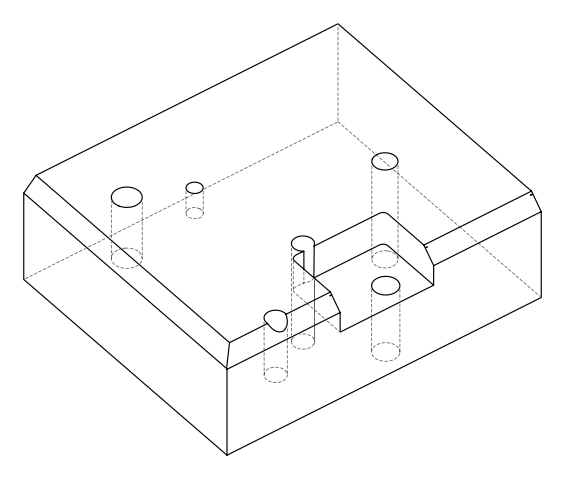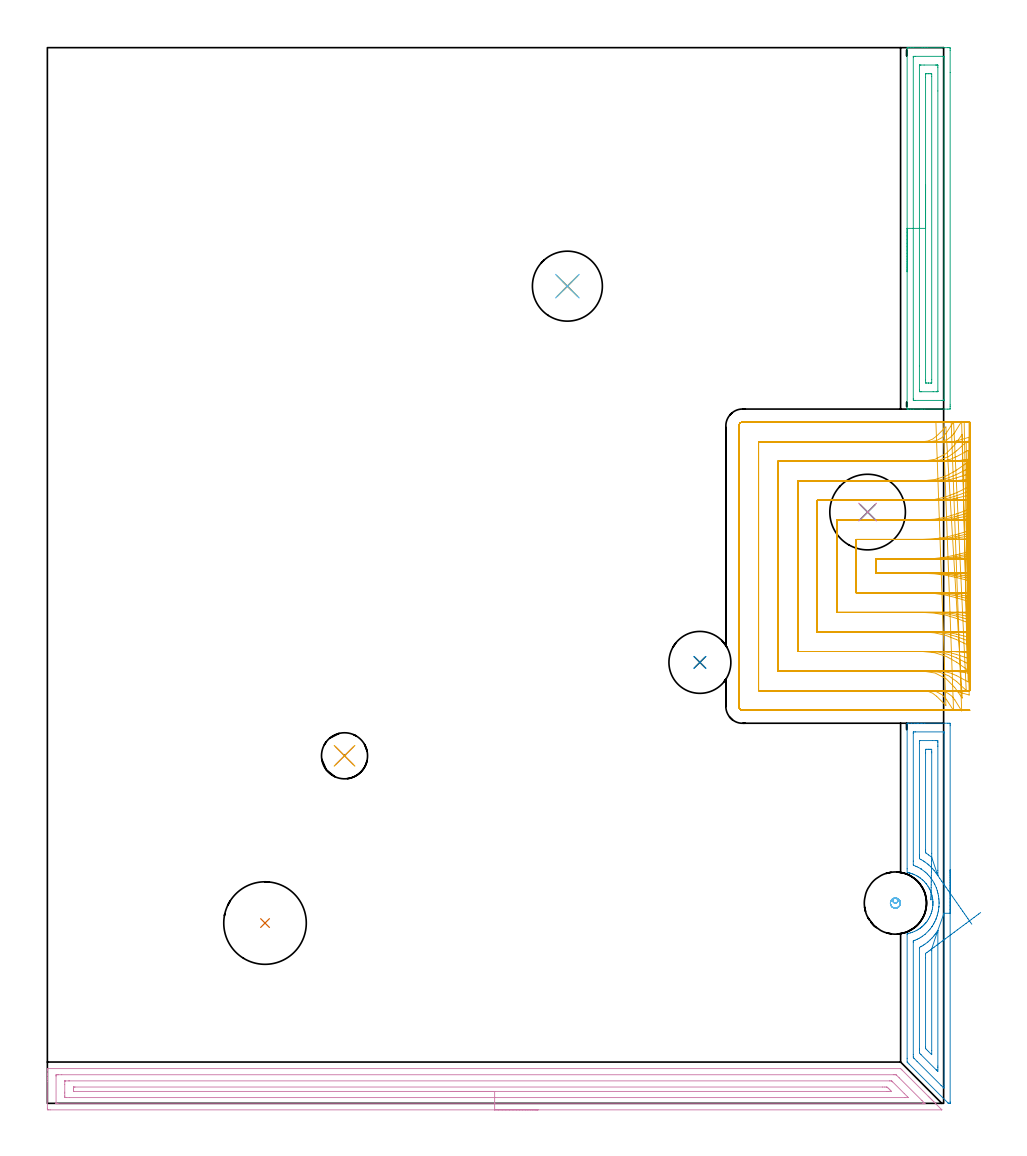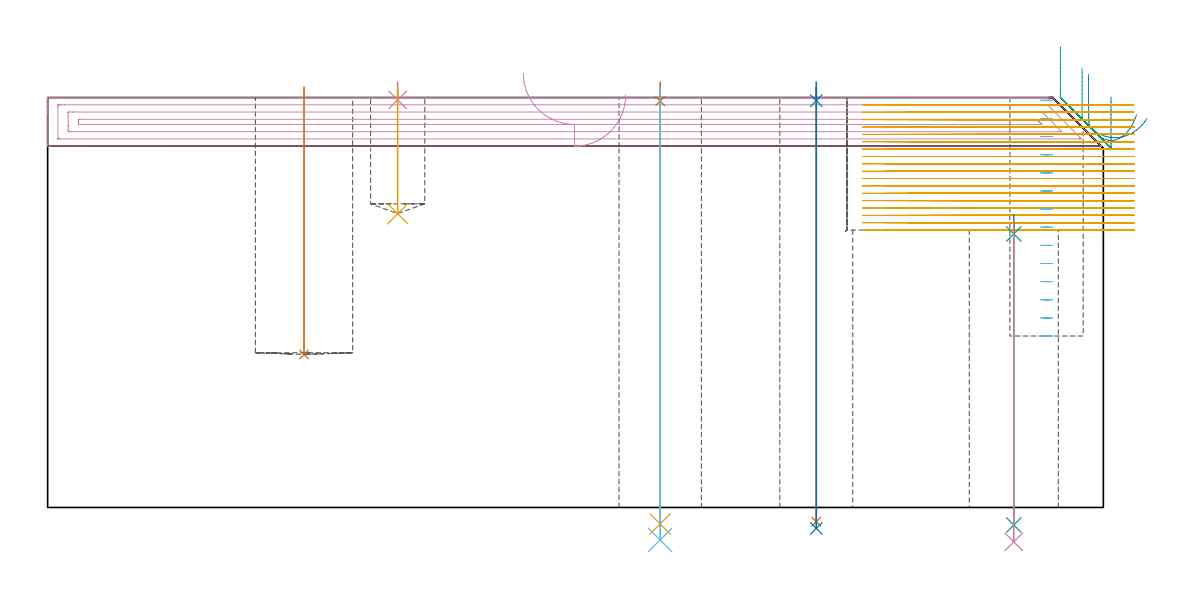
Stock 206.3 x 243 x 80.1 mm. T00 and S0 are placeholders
(PLAN: 17 operations, 11 tool changes, 65.9 min)
(1 INDEXABLE_INSERT_DRILL_BLIND_HOLE_FROM_SOLID | STEP1POCKET | NXT0302_009 | 0.21 min | 14159 mm3)
(2 AREA_MILL | FG_CHAMFER_SURFACE | UGT0205_001 | 2.88 min | 4576 mm3)
(3 AREA_MILL_1 | FG_CHAMFER_SURFACE_1 | UGT0205_001 | 2.88 min | 4363 mm3)
(4 AREA_MILL_2 | FG_CHAMFER_SURFACE_2 | UGT0205_001 | 6.64 min | 9009 mm3)
(5 MILL_OPEN_POCKET | POCKET_OPEN | NXT0201_008 | Follow Part, ap 1.5, ae 75% | 50.56 min | 93095 mm3)
(6 MILL_BLIND_HOLE_FROM_SOLID_MATERIAL | STEP1POCKET_1 | UGT0201_130 | Spiral | 0.62 min | 7329 mm3)
(7 SPOT_DRILL | STEP1HOLE | NXT0321_9005460120000 | 0.03 min | 3 mm3)
(8 SPOT_DRILL_1 | STEP1HOLE_1 | NXT0321_9005460120000 | 0.03 min | 1 mm3)
(9 SPOT_DRILL_2 | STEP1HOLE_2 | NXT0321_9005460120000 | 0.04 min | 9 mm3)
(10 SPOT_DRILL_3 | STEP1POCKET_2 | NXT0321_9005460120000 | 0.03 min | 5 mm3)
(11 DRILL_THROUGH_HOLE_INTO_CENTER | STEP1HOLE | NXT0301_065 | 0.34 min | 5546 mm3)
(12 DRILL_TO_ENLARGE_THROUGH_HOLE | STEP1HOLE | UGT0301_285 | 0.36 min | 10742 mm3)
(13 DRILL_THROUGH_HOLE_INTO_CENTER_1 | STEP1HOLE_1 | NXT0301_042 | 0.34 min | 3156 mm3)
(14 DRILL_TO_ENLARGE_THROUGH_HOLE_1 | STEP1HOLE_1 | NXT0301_105 | 0.35 min | 9452 mm3)
(15 DRILL_THROUGH_HOLE_INTO_CENTER_2 | STEP1HOLE_2 | NXT0301_077 | 0.25 min | 4774 mm3)
(16 DRILL_TO_ENLARGE_THROUGH_HOLE_2 | STEP1HOLE_2 | UGT0301_245 | 0.26 min | 8104 mm3)
(17 DRILL_BLIND_HOLE_INTO_CENTER | STEP1POCKET_2 | NXT0301_077 | 0.1 min | 1884 mm3)
(TOOL NXT0302_009 | Index. Insert Drill 19mm [880-D1900L25-05] | D19 PA176 FL95 Z2)
(TOOL UGT0205_001 | Chamfer Mill 20 x 3 x 45 deg. | D20 FL50 Z2)
(TOOL NXT0201_008 | ENDMILL 6mm [2P460-0600-NA 1630] | D6 FL26 Z6)
(TOOL UGT0201_130 | Carbide End Mill 12.0 | D12 FL15 Z4)
(TOOL NXT0321_9005460120000 | NC Spot Drill, 142deg, 12mm, Carbide, Uncoated | D12 PA142 FL30 Z2)
(TOOL NXT0301_065 | Carbide Drill 9.4mm [860.1-0940-075A1-MM 2214] | D9.4 PA140 FL98 Z2)
(TOOL UGT0301_285 | Twist Drill 16.1 mm | D16.1 PA118 FL125 Z2)
(TOOL NXT0301_042 | Carbide Drill 7.1mm [860.1-0710-057A1-MM 2214] | D7.1 PA140 FL85 Z2)
(TOOL NXT0301_105 | Carbide Drill 14.25mm [860.1-1425-071A1-MM 2214] | D14.25 PA140 FL83 Z2)
(TOOL NXT0301_077 | Carbide Drill 10.6mm [860.1-1060-053A1-MM 2214] | D10.6 PA140 FL71 Z2)
(TOOL UGT0301_245 | Twist Drill 17.4 mm | D17.4 PA118 FL130 Z2)
(OP 1 INDEXABLE_INSERT_DRILL_BLIND_HOLE_FROM_SOLID)
G17 G21 G94 G90
T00 M6
G54
G17 G0 G90 X50.1 Y41.5 S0 M3
G43 Z90.1 H1
G94 G81 G98 Z29.9 F250. R82.1
G80
M5
M2
(OP 2 AREA_MILL)
G17 G21 G94 G90
T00 M6
G54
G17 G0 G90 X207.8 Y53.75 S1061 M3
G43 Z90.1 H0
Z80.2
G94 G1 Y53.712 Z79.328 F250.
Y53.598 Z78.463
Y53.409 Z77.612
Y53.147 Z76.78
Y52.813 Z75.974
Y52.41 Z75.2
Y51.941 Z74.464
Y51.41 Z73.772
Y50.821 Z73.129
Y50.178 Z72.54
Y49.486 Z72.008
Y48.75 Z71.54
Y47.976 Z71.137
Y47.17 Z70.803
Y46.338 Z70.541
Y45.486 Z70.352
Y44.622 Z70.238
Y43.75 Z70.2
Y0.314
X207.799 Y0.129 Z70.201
X207.796 Y0.001 Z70.203
X207.795 Y0. Z70.204
X207.57 Z70.425
X207.514 Z70.481
X207.389 Y0.01 Z70.607
X207.311 Y0.088 Z70.687
X207.281 Y0.118 Z70.718
X198.368 Y9.031 Z79.631
X198.067 Y9.333 Z79.933
X197.926 Y9.476 Z80.074
X197.907 Y9.5 Z80.093
X197.9 Y10.367 Z80.1
Y38.854
X197.906 Y39.052 Z80.092
X198.266 Y39.13 Z79.733
X198.707 Y39.247 Z79.293
X199.15 Y39.393 Z78.85
X199.588 Y39.567 Z78.411
X199.983 Y39.751 Z78.015
X200.191 Y39.874 Z77.804
X200.477 Y40.041 Z77.523
X200.634 Y40.148 Z77.361
X200.794 Y40.254 Z77.206
X200.898 Y40.324 Z77.102
X200.915 Y40.337 Z77.084
X201.078 Y40.463 Z76.918
X201.291 Y40.624 Z76.709
X201.312 Y40.64 Z76.688
X201.35 Y40.673 Z76.65
X201.521 Y40.837 Z76.477
X201.618 Y40.931 Z76.379
X201.784 Y41.089 Z76.215
X201.83 Y41.138 Z76.169
X201.964 Y41.283 Z76.033
X202.021 Y41.343 Z75.978
X202.194 Y41.528 Z75.805
X202.23 Y41.572 Z75.768
X202.536 Y41.988 Z75.462
X202.555 Y42.017 Z75.443
X202.818 Y42.417 Z75.18
X203.002 Y42.748 Z74.997
X203.11 Y42.946 Z74.886
X203.272 Y43.305 Z74.725
X203.428 Y43.711 Z74.572
X203.442 Y43.748 Z74.558
X203.583 Y44.195 Z74.416
X203.601 Y44.269 Z74.398
X203.689 Y44.637 Z74.308
X203.722 Y44.82 Z74.277
X203.736 Y44.901 Z74.262
X203.765 Y45.085 Z74.226
X203.817 Y45.527 Z74.18
X203.822 Y45.619 Z74.175
X203.823 Y45.674 Z74.17
X203.827 Y45.774 Z74.162
X203.839 Y45.976 Z74.155
X203.836 Y46.145 Z74.154
X203.834 Y46.296 Z74.156
Y46.416 Z74.163
X203.828 Y46.513 Z74.171
X203.801 Y46.86 Z74.196
X203.739 Y47.305 Z74.26
X203.647 Y47.749 Z74.35
X203.536 Y48.157 Z74.463
X203.526 Y48.195 Z74.473
X203.373 Y48.646 Z74.622
X203.27 Y48.904 Z74.728
X203.251 Y48.95 Z74.747
X203.111 Y49.259 Z74.887
X203.049 Y49.382 Z74.95
X203.043 Y49.393 Z74.956
X202.97 Y49.526 Z75.027
X202.964 Y49.536 Z75.033
X202.696 Y49.977 Z75.304
X202.386 Y50.427 Z75.613
X202.311 Y50.523 Z75.689
X202.231 Y50.625 Z75.769
X201.921 Y50.972 Z76.078
X201.597 Y51.303 Z76.402
X201.582 Y51.317 Z76.417
X201.35 Y51.522 Z76.649
X200.917 Y51.861 Z77.082
X200.846 Y51.91 Z77.154
X200.634 Y52.056 Z77.362
X200.468 Y52.173 Z77.529
X200.437 Y52.192 Z77.56
X200.409 Y52.207 Z77.588
X200.191 Y52.327 Z77.805
X200.016 Y52.423 Z77.98
X199.587 Y52.632 Z78.411
X199.305 Y52.745 Z78.694
X199.15 Y52.807 Z78.849
X198.862 Y52.904 Z79.135
X198.706 Y52.956 Z79.292
X198.572 Y52.995 Z79.426
X198.474 Y53.022 Z79.524
X198.419 Y53.036 Z79.578
X198.241 Y53.081 Z79.758
X198.157 Y53.097 Z79.842
X197.907 Y53.148 Z80.092
X197.9 Y53.988 Z80.1
Y87.371
X197.903 Y87.491 Z80.088
X197.922 Y87.5 Z80.069
X198.201 Z79.798
X198.933 Z79.066
X199.677 Z78.322
X200.191 Z77.805
X200.448 Z77.549
X201.078 Z76.919
X201.335 Z76.663
X201.964 Z76.03
X207.281 Z70.715
X207.598 Y87.498 Z70.399
X207.792 Y87.49 Z70.205
X207.799 Y87.296 Z70.199
X207.8 Y86.926 Z70.2
Y43.75
X206.386 Z71.614
Y4.144
X206.382 Y3.702 Z71.618
X206.379 Y3.503 Z71.621
X206.266 Y3.596 Z71.734
X205.716 Y4.135 Z72.284
X200.191 Y9.658 Z77.809
X199.485 Y10.367 Z78.515
X199.384 Y10.473 Z78.616
X199.325 Y10.536 Z78.675
X199.321 Y10.588 Z78.679
X199.318 Y10.807 Z78.682
X199.314 Y11.248 Z78.686
Y37.064
X199.316 Y37.293 Z78.684
X199.318 Y37.348 Z78.682
X199.321 Y37.371 Z78.679
X199.333 Y37.389 Z78.667
X199.459 Y37.441 Z78.541
X199.718 Y37.548 Z78.282
X200.191 Y37.751 Z77.809
X200.336 Y37.818 Z77.664
X200.622 Y37.964 Z77.378
X200.908 Y38.134 Z77.092
X201.078 Y38.241 Z76.922
X201.443 Y38.487 Z76.557
X201.95 Y38.854 Z76.05
X201.958 Y38.86 Z76.042
X202.011 Y38.901 Z75.989
X202.871 Y39.744 Z75.129
X203.138 Y40.05 Z74.862
X203.265 Y40.217 Z74.735
X203.574 Y40.634 Z74.426
X203.616 Y40.694 Z74.384
X203.64 Y40.731 Z74.36
X203.736 Y40.883 Z74.264
X203.978 Y41.282 Z74.022
X204.112 Y41.524 Z73.888
X204.29 Y41.858 Z73.71
X204.539 Y42.415 Z73.461
X204.55 Y42.439 Z73.45
X204.623 Y42.635 Z73.377
X204.79 Y43.136 Z73.21
X204.844 Y43.305 Z73.156
X204.983 Y43.833 Z73.017
X205.063 Y44.195 Z72.937
X205.101 Y44.4 Z72.899
X205.13 Y44.576 Z72.87
X205.196 Y45.085 Z72.804
X205.223 Y45.308 Z72.777
X205.225 Y45.334 Z72.775
X205.256 Y46.027 Z72.744
X205.251 Y46.234 Z72.749
X205.239 Y46.552 Z72.761
X205.217 Y46.866 Z72.783
X205.191 Y47.185 Z72.809
X205.11 Y47.756 Z72.89
X205.009 Y48.258 Z72.991
X204.912 Y48.646 Z73.088
X204.818 Y48.986 Z73.182
X204.652 Y49.507 Z73.348
X204.641 Y49.536 Z73.359
X204.623 Y49.586 Z73.377
X204.252 Y50.427 Z73.748
X204.126 Y50.667 Z73.874
X203.761 Y51.292 Z74.239
X203.745 Y51.317 Z74.255
X203.736 Y51.331 Z74.264
X203.376 Y51.843 Z74.624
X203.086 Y52.207 Z74.914
X202.85 Y52.471 Z75.15
X202.547 Y52.789 Z75.453
X202.224 Y53.097 Z75.776
X201.964 Y53.317 Z76.036
X201.108 Y53.957 Z76.892
X201.078 Y53.977 Z76.922
X201.062 Y53.988 Z76.938
X200.501 Y54.292 Z77.499
X200.191 Y54.443 Z77.809
X199.902 Y54.575 Z78.098
X199.403 Y54.779 Z78.597
X199.362 Y54.802 Z78.638
X199.318 Y54.864 Z78.682
X199.317 Y54.878 Z78.683
X199.314 Y55.759 Z78.686
Y85.145
X199.318 Y85.365 Z78.682
X199.321 Y85.473 Z78.679
X199.327 Y85.49 Z78.673
X199.384 Y85.494 Z78.616
X199.485 Y85.497 Z78.515
X199.838 Y85.5 Z78.162
X206.258 Y85.499 Z71.742
X206.333 Y85.496 Z71.667
X206.364 Y85.493 Z71.636
X206.379 Y85.488 Z71.621
X206.381 Y85.47 Z71.619
X206.384 Y85.366 Z71.616
X206.386 Y85.155 Z71.614
Y43.75
X204.96 Y39.805 Z73.04
X204.965 Y39.744 Z73.035
X204.969 Y39.514 Z73.031
X204.971 Y39.394 Z73.029
Y8.586
Y8.237
X204.967 Y7.696 Z73.033
X204.965 Y7.352 Z73.035
X204.623 Y7.677 Z73.377
X204.603 Y7.696 Z73.397
X201.078 Y11.223 Z76.922
X201.044 Y11.257 Z76.956
X200.736 Y11.6 Z77.264
X200.731 Y12.147 Z77.269
X200.729 Y12.497 Z77.271
Y35.643
X200.73 Y35.76 Z77.27
X200.733 Y35.853 Z77.267
X200.736 Y35.877 Z77.264
X200.745 Y35.886 Z77.255
X200.773 Y35.904 Z77.227
X201.078 Y36.068 Z76.922
X201.152 Y36.109 Z76.848
X201.282 Y36.183 Z76.718
X201.702 Y36.446 Z76.298
X201.964 Y36.623 Z76.036
X202.587 Y37.073 Z75.413
X202.732 Y37.192 Z75.268
X202.85 Y37.299 Z75.15
X203.189 Y37.624 Z74.811
X203.538 Y37.964 Z74.462
X203.636 Y38.064 Z74.364
X203.736 Y38.171 Z74.264
X204.058 Y38.531 Z73.942
X204.306 Y38.854 Z73.694
X204.44 Y39.037 Z73.56
X204.623 Y39.298 Z73.377
X204.935 Y39.77 Z73.065
X204.96 Y39.805 Z73.04
X203.547 Y35.533 Z74.453
X203.551 Y35.479 Z74.449
X203.555 Y35.293 Z74.445
X203.557 Y35.119 Z74.443
Y12.147
X203.554 Y11.44 Z74.446
X203.55 Y11.257 Z74.45
X203.548 Y11.21 Z74.452
X203.537 Y11.219 Z74.463
X203.494 Y11.257 Z74.506
X202.85 Y11.899 Z75.15
X202.602 Y12.147 Z75.398
X202.353 Y12.402 Z75.647
X202.187 Y12.574 Z75.813
X202.149 Y12.619 Z75.851
X202.147 Y12.637 Z75.853
X202.145 Y12.68 Z75.855
X202.143 Y12.857 Z75.857
Y13.037
Y33.512
X202.144 Y34.221 Z75.856
X202.147 Y34.403 Z75.853
X202.15 Y34.489 Z75.85
X202.159 Y34.527 Z75.841
X202.494 Y34.76 Z75.506
X202.85 Y35.012 Z75.15
X203.013 Y35.129 Z74.987
X203.236 Y35.293 Z74.764
X203.518 Y35.512 Z74.482
X203.547 Y35.533 Z74.453
X204.111 Y35.953 Z73.938
X204.709 Y36.398 Z73.485
X205.337 Y36.865 Z73.1
X205.99 Y37.351 Z72.784
X206.662 Y37.851 Z72.54
X207.348 Y38.361 Z72.369
X208.044 Y38.879 Z72.275
X208.744 Y39.4 Z72.256
X209.442 Y39.919 Z72.313
X210.134 Y40.434 Z72.446
X210.814 Y40.94 Z72.653
X211.477 Y41.433 Z72.934
X212.117 Y41.909 Z73.285
X212.731 Y42.366 Z73.705
X213.313 Y42.799 Z74.19
X213.858 Y43.205 Z74.736
X214.364 Y43.581 Z75.339
X214.825 Y43.924 Z75.995
G0 X212.787 Y41.236 Z76.739
G1 X212.52 Y41.619 Z76.001
X212.217 Y42.052 Z75.308
X211.88 Y42.533 Z74.663
X211.513 Y43.059 Z74.071
X211.117 Y43.625 Z73.538
X210.696 Y44.226 Z73.067
X210.253 Y44.859 Z72.662
X209.792 Y45.519 Z72.325
X209.316 Y46.2 Z72.06
X208.828 Y46.898 Z71.869
X208.332 Y47.606 Z71.752
X207.833 Y48.32 Z71.711
X207.333 Y49.034 Z71.747
X206.837 Y49.744 Z71.858
X206.349 Y50.442 Z72.044
X205.871 Y51.124 Z72.304
X205.409 Y51.786 Z72.635
X204.965 Y52.421 Z73.035
X204.623 Y52.91 Z73.377
X204.488 Y53.097 Z73.512
X204.095 Y53.628 Z73.905
X203.784 Y53.988 Z74.216
X203.761 Y54.013 Z74.239
X203.736 Y54.039 Z74.264
X203.324 Y54.46 Z74.676
X202.885 Y54.878 Z75.115
X202.85 Y54.908 Z75.15
X202.661 Y55.068 Z75.339
X201.964 Y55.576 Z76.036
X201.693 Y55.768 Z76.307
X201.078 Y56.121 Z76.922
X200.735 Y56.314 Z77.265
X200.733 Y56.658 Z77.267
X200.729 Y57.199 Z77.271
Y82.825
X200.731 Y83.365 Z77.269
X200.733 Y83.452 Z77.267
X200.735 Y83.487 Z77.265
X200.809 Y83.492 Z77.191
X200.944 Y83.498 Z77.056
X203.736 Y83.5 Z74.264
X204.489 Y83.499 Z73.511
X204.623 Y83.496 Z73.377
X204.757 Y83.49 Z73.243
X204.965 Y83.472 Z73.035
X204.967 Y83.365 Z73.033
X204.97 Y83.016 Z73.03
X204.971 Y82.475 Z73.029
X204.972 Y82.124 Z73.028
X204.971 Y53.637 Z73.029
X204.97 Y53.097 Z73.03
X204.969 Y52.75 Z73.031
X204.965 Y52.421 Z73.035
X203.55 Y56.658 Z74.45
X203.543 Z74.457
X203.538 Z74.462
X202.85 Y57.175 Z75.15
X202.349 Y57.548 Z75.651
X202.233 Y57.629 Z75.767
X202.149 Y57.688 Z75.851
X202.148 Y57.727 Z75.852
X202.145 Y57.904 Z75.855
X202.143 Y58.259 Z75.857
Y58.439
Y80.514
X202.144 Y80.694 Z75.856
X202.149 Y81.398 Z75.851
X202.155 Y81.49 Z75.845
X202.249 Y81.494 Z75.751
X202.449 Y81.498 Z75.551
X202.85 Y81.5 Z75.15
X202.934 Z75.066
X203.283 Y81.498 Z74.717
X203.457 Y81.494 Z74.543
X203.539 Y81.49 Z74.461
X203.55 Y81.438 Z74.45
X203.556 Y80.875 Z74.444
X203.557 Y80.694 Z74.443
Y57.548
X203.554 Y56.842 Z74.446
X203.55 Y56.658 Z74.45
X203.535 Y55.788 Z74.503
X203.52 Y54.925 Z74.632
X203.505 Y54.077 Z74.835
X203.491 Y53.25 Z75.112
X203.477 Y52.45 Z75.46
X203.464 Y51.683 Z75.876
X203.451 Y50.956 Z76.357
X203.439 Y50.273 Z76.901
X203.428 Y49.64 Z77.501
X203.418 Y49.062 Z78.154
X203.409 Y48.543 Z78.856
X203.401 Y48.087 Z79.599
X203.395 Y47.698 Z80.38
X203.389 Y47.378 Z81.192
X203.385 Y47.131 Z82.028
X203.382 Y46.957 Z82.883
X203.38 Y46.858 Z83.75
Y46.835 Z84.622
G0 Z90.1
M5
M2
(OP 3 AREA_MILL_1)
G17 G21 G94 G90
T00 M6
G54
G17 G0 G90 X197.9 Y191.4 S1061 M3
G43 Z90.1 H0
G94 G1 Y191.438 Z89.228 F250.
Y191.552 Z88.363
Y191.741 Z87.512
Y192.003 Z86.68
Y192.337 Z85.874
Y192.74 Z85.1
Y193.209 Z84.364
Y193.74 Z83.672
Y194.329 Z83.029
Y194.972 Z82.44
Y195.664 Z81.908
Y196.4 Z81.44
Y197.174 Z81.037
Y197.98 Z80.703
Y198.812 Z80.441
Y199.664 Z80.252
Y200.528 Z80.138
Y201.4 Z80.1
Y242.854
X197.903 Y242.991 Z80.088
X197.925 Y243. Z80.066
X198.24 Z79.759
X198.724 Z79.275
X199.305 Z78.69
X201.368 Z76.629
X201.964 Z76.031
X202.552 Z75.443
X207.281 Z70.716
X207.582 Y242.997 Z70.415
X207.792 Y242.99 Z70.205
X207.799 Y242.779 Z70.199
X207.8 Y242.408 Z70.2
Y237.305
Y160.762
X207.799 Y160.392 Z70.201
X207.794 Y159.876 Z70.203
X207.791 Y159.808 Z70.206
X207.281 Y159.8 Z70.716
X201.964 Z76.031
X201.368 Z76.629
X201.078 Z76.919
X199.305 Z78.69
X198.724 Z79.275
X198.24 Z79.759
X197.925 Z80.066
X197.903 Y159.809 Z80.088
X197.9 Y159.946 Z80.1
Y201.4
X199.314 Z78.686
X199.315 Y240.846 Z78.685
X199.316 Y240.956 Z78.684
X199.318 Y240.982 Z78.682
X199.32 Y240.988 Z78.68
X199.34 Y240.991 Z78.66
X199.446 Y240.996 Z78.554
X199.819 Y241. Z78.181
X206.023 Z71.977
X206.254 Y240.996 Z71.746
X206.341 Y240.993 Z71.659
X206.374 Y240.991 Z71.626
X206.379 Y240.951 Z71.621
X206.382 Y240.846 Z71.618
X206.386 Y240.635 Z71.614
X206.385 Y161.954 Z71.615
X206.384 Y161.844 Z71.616
X206.382 Y161.818 Z71.618
X206.38 Y161.812 Z71.62
X206.36 Y161.809 Z71.64
X206.254 Y161.804 Z71.746
X205.881 Y161.8 Z72.119
X199.677 Y161.801 Z78.323
X199.446 Y161.804 Z78.554
X199.359 Y161.807 Z78.641
X199.326 Y161.81 Z78.674
X199.321 Y161.849 Z78.679
X199.318 Y161.954 Z78.682
X199.314 Y162.165 Z78.686
Y201.4
X200.728 Z77.272
X200.729 Y238.842 Z77.271
X200.73 Y238.93 Z77.27
X200.733 Y238.973 Z77.267
X200.734 Y238.987 Z77.266
X200.765 Y238.99 Z77.235
X200.922 Y238.998 Z77.078
X201.078 Y238.999 Z76.922
X201.807 Y239. Z76.193
X204.466 Z73.534
X204.623 Y238.999 Z73.377
X204.779 Y238.998 Z73.221
X204.884 Y238.994 Z73.116
X204.961 Y238.99 Z73.039
X204.965 Y238.958 Z73.035
X204.967 Y238.842 Z73.033
X204.971 Y238.492 Z73.029
X204.972 Y233.031 Z73.028
X204.971 Y163.958 Z73.029
X204.97 Y163.87 Z73.03
X204.967 Y163.827 Z73.033
X204.966 Y163.814 Z73.034
X204.936 Y163.81 Z73.064
X204.778 Y163.802 Z73.222
X204.623 Y163.801 Z73.377
X203.893 Y163.8 Z74.107
X201.234 Z76.766
X201.078 Y163.801 Z76.922
X200.921 Y163.802 Z77.079
X200.816 Y163.806 Z77.184
X200.739 Y163.81 Z77.261
X200.735 Y163.842 Z77.265
X200.733 Y163.958 Z77.267
X200.729 Y164.308 Z77.271
X200.728 Y169.725 Z77.272
Y201.4
X202.143 Z75.857
Y236.168
X202.147 Y236.875 Z75.853
X202.15 Y236.978 Z75.85
X202.156 Y236.991 Z75.844
X202.178 Y236.994 Z75.822
X202.23 Y236.997 Z75.77
X202.436 Y236.999 Z75.564
X202.85 Y237. Z75.15
X202.909 Z75.091
X203.284 Y236.994 Z74.716
X203.471 Y236.99 Z74.529
X203.551 Y236.983 Z74.449
X203.552 Y236.922 Z74.448
X203.557 Y236.349 Z74.443
Y166.632
X203.553 Y165.925 Z74.447
X203.55 Y165.822 Z74.45
X203.544 Y165.809 Z74.456
X203.522 Y165.806 Z74.478
X203.47 Y165.803 Z74.53
X203.264 Y165.801 Z74.736
X202.85 Y165.8 Z75.15
X202.791 Z75.209
X202.416 Y165.806 Z75.584
X202.229 Y165.81 Z75.771
X202.149 Y165.817 Z75.851
X202.148 Y165.878 Z75.852
X202.143 Y166.452 Z75.857
Y201.4
Y202.272 Z75.895
Y203.137 Z76.009
Y203.988 Z76.198
Y204.82 Z76.46
Y205.626 Z76.794
Y206.4 Z77.197
Y207.136 Z77.666
Y207.828 Z78.197
Y208.471 Z78.786
Y209.06 Z79.43
Y209.592 Z80.122
Y210.06 Z80.857
Y210.463 Z81.631
Y210.797 Z82.437
Y211.059 Z83.269
Y211.248 Z84.121
Y211.362 Z84.986
Y211.4 Z85.857
G0 Z90.1
M5
M2
(OP 4 AREA_MILL_2)
G17 G21 G94 G90
T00 M6
G54
G17 G0 G90 X112.95 Y-1.5 S1061 M3
G43 Z90.1 H0
Z80.6
G94 G1 X112.912 Z79.728 F250.
X112.798 Z78.863
X112.609 Z78.012
X112.347 Z77.18
X112.013 Z76.374
X111.61 Z75.6
X111.142 Z74.864
X110.61 Z74.172
X110.021 Z73.529
X109.378 Z72.94
X108.686 Z72.408
X107.95 Z71.94
X107.176 Z71.537
X106.37 Z71.203
X105.538 Z70.941
X104.686 Z70.752
X103.822 Z70.638
X102.95 Z70.6
X0.623
X0.248 Y-1.496 Z70.602
X0.01 Y-1.493 Z70.605
X0. Y-1.129 Z70.969
Y5.001 Z77.096
Y5.532 Z77.629
Y5.877 Z77.973
Y6.408 Z78.504
Y6.753 Z78.848
Y7.708 Z79.807
X0.003 Y7.856 Z79.949
X0.01 Y7.998 Z80.089
X0.176 Y8. Z80.1
X196.34
X196.395 Y7.995 Z80.091
X196.43 Y7.968 Z80.065
X196.694 Y7.706 Z79.806
X202.768 Y1.633 Z73.731
X202.904 Y1.499 Z73.594
X203.043 Y1.358 Z73.456
X203.197 Y1.204 Z73.302
X203.342 Y1.061 Z73.156
X203.49 Y0.911 Z73.009
X203.626 Y0.775 Z72.873
X203.78 Y0.623 Z72.718
X203.937 Y0.464 Z72.562
X204.055 Y0.346 Z72.443
X204.218 Y0.185 Z72.28
X204.384 Y0.017 Z72.115
X204.574 Y-0.174 Z71.926
X205.763 Y-1.363 Z70.736
X205.873 Y-1.476 Z70.622
X205.883 Y-1.494 Z70.603
X205.873 Y-1.499 Z70.599
X102.95 Y-1.5 Z70.6
Y-0.086 Z72.014
X2.41 Y-0.085 Z72.015
X2.238 Y-0.084 Z72.016
X2.056 Y-0.08 Z72.02
X2.017 Y-0.079 Z72.021
X2.01 Y-0.057 Z72.043
X2.006 Y-0.025 Z72.075
X2.001 Y0.148 Z72.248
Y6.279 Z78.379
X2.003 Y6.413 Z78.513
X2.008 Y6.52 Z78.62
X2.013 Y6.579 Z78.679
X2.049 Y6.58 Z78.68
X2.41 Y6.584 Z78.684
X2.581 Y6.585 Z78.685
X3.304 Y6.586 Z78.686
X194.724
X195.085 Y6.584 Z78.684
X195.266 Y6.581 Z78.681
X195.351 Y6.579 Z78.679
X195.447 Y6.494 Z78.594
X196.072 Y5.877 Z77.977
X201.327 Y0.623 Z72.723
X201.703 Y0.246 Z72.346
X201.963 Y-0.021 Z72.079
X202.016 Y-0.078 Z72.022
X201.925 Y-0.08 Z72.02
X201.703 Y-0.084 Z72.016
X201.531 Y-0.085 Z72.015
X102.95 Y-0.086 Z72.014
Y1.328 Z73.428
X5.091 Y1.329 Z73.429
X4.37 Y1.33 Z73.43
X4.198 Y1.332 Z73.432
X4.033 Y1.335 Z73.435
X4.01 Y1.499 Z73.599
X4.004 Y1.688 Z73.788
X4. Y2.374 Z74.474
Y2.568 Z74.668
Y4.319 Z76.419
X4.001 Y5.001 Z77.101
X4.003 Y5.098 Z77.198
X4.007 Y5.146 Z77.246
X4.01 Y5.164 Z77.264
X4.029 Y5.166 Z77.266
X4.198 Y5.169 Z77.269
X4.918 Y5.171 Z77.271
X5.091 Y5.172 Z77.272
X193.833 Y5.171 Z77.271
X194.18 Y5.169 Z77.269
X194.279 Y5.166 Z77.266
X194.327 Y5.162 Z77.262
X194.339 Y5.153 Z77.253
X194.394 Y5.103 Z77.203
X194.499 Y5.001 Z77.101
X194.553 Y4.948 Z77.048
X197.234 Y2.267 Z74.367
X197.999 Y1.499 Z73.599
X198.128 Y1.364 Z73.464
X198.141 Y1.335 Z73.435
X198.128 Y1.334 Z73.434
X197.407 Y1.329 Z73.429
X102.95 Y1.328 Z73.428
Y2.743 Z74.843
X6.145
X6.086 Y2.745 Z74.845
X6.024 Y2.749 Z74.849
X6.01 Y2.751 Z74.851
X6.007 Y2.771 Z74.871
X6.004 Y2.822 Z74.922
X6. Y3.235 Z75.335
Y3.25 Z75.35
X6.007 Y3.68 Z75.78
X6.01 Y3.733 Z75.833
X6.015 Y3.751 Z75.851
X6.051 Y3.752 Z75.852
X6.188 Y3.755 Z75.855
X6.361 Y3.757 Z75.857
X192.248
X192.766 Y3.756 Z75.856
X193.146 Y3.753 Z75.853
X193.266 Y3.75 Z75.85
X193.503 Y3.536 Z75.636
X193.659 Y3.39 Z75.49
X193.8 Y3.25 Z75.35
X193.936 Y3.112 Z75.212
X194.188 Y2.852 Z74.952
X194.28 Y2.748 Z74.848
X194.25 Y2.747 Z74.847
X194.175 Y2.745 Z74.845
X193.659 Y2.743 Z74.843
X193.283
X102.95
X102.078 Z74.881
X101.214 Z74.995
X100.362 Z75.183
X99.53 Z75.446
X98.724 Z75.78
X97.95 Z76.182
X97.214 Z76.651
X96.522 Z77.182
X95.879 Z77.772
X95.29 Z78.415
X94.758 Z79.107
X94.29 Z79.843
X93.887 Z80.616
X93.553 Z81.422
X93.291 Z82.254
X93.102 Z83.106
X92.988 Z83.971
X92.95 Z84.843
G0 Z90.1
M5
M2
(OP 5 MILL_OPEN_POCKET)
G17 G21 G94 G90
T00 M6
G54
G17 G0 G90 X212.207 Y127.016 S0 M3
G43 Z90.1 H1
Z78.661
G94 G1 X209.3 Y126.275 F250.
G2 X201.522 Y125.3 R31.5 F500.
G1 X190.7
Y122.
X201.524
G2 X209.3 Y121.025 R31.5
G1 X212.207 Y120.285 F250.
X212.173 Y131.809
X209.3 Y130.944
G2 X201.522 Y129.8 R27. F500.
G1 X186.2
Y117.5
X201.524
G2 X209.3 Y116.356 R27.
G1 X212.173 Y115.492 F250.
X212.115 Y136.724
X209.3 Y135.687
G2 X201.522 Y134.3 R22.5 F500.
G1 X181.7
Y113.
X201.524
G2 X209.3 Y111.614 R22.5
G1 X212.115 Y110.577 F250.
X212.005 Y141.863
X209.3 Y140.567
G2 X201.522 Y138.8 R18. F500.
G1 X177.2
Y108.5
X201.524
G2 X209.3 Y106.734 R18.
G1 X212.006 Y105.438 F250.
X211.752 Y147.494
X209.3 Y145.766
G2 X201.522 Y143.3 R13.5 F500.
G1 X172.7
Y104.
X201.524
G2 X209.3 Y101.536 R13.5
G1 X211.752 Y99.808 F250.
X210.585 Y153.994
X208.837 Y151.556
G2 X201.522 Y147.8 R9. F500.
G1 X168.2
Y99.5
X201.524
G2 X208.838 Y95.744 R9.
G1 X210.586 Y93.306 F250.
X206.818 Y155.702 F500.
X204.682 Y153.596 F250.
G2 X201.522 Y152.3 R4.5 F500.
G1 X163.7
Y95.
X201.524
G2 X204.68 Y93.707 R4.5
G1 X206.819 Y91.603 F250.
X204.522 Y156.8 F500.
X201.522 F250.
X160. F500.
G3 X159.2 Y156. R0.8
G1 Y91.3
G3 X160. Y90.5 R0.8
G1 X201.524
X204.524 F250.
G0 Z90.1
X212.243 Y126.483
Z77.222
G1 X209.3 Y125.9
G2 X203.179 Y125.3 R31.5 F500.
G1 X190.7
Y122.
X203.174
G2 X209.3 Y121.399 R31.5
G1 X212.243 Y120.815 F250.
X212.222 Y131.183
X209.3 Y130.503
G2 X203.179 Y129.8 R27. F500.
G1 X186.2
Y117.5
X203.174
G2 X209.3 Y116.796 R27.
G1 X212.222 Y116.115 F250.
X212.187 Y135.965
X209.3 Y135.148
G2 X203.179 Y134.3 R22.5 F500.
G1 X181.7
Y113.
X203.174
G2 X209.3 Y112.15 R22.5
G1 X212.187 Y111.333 F250.
X212.121 Y140.893
X209.3 Y139.873
G2 X203.179 Y138.8 R18. F500.
G1 X177.2
Y108.5
X203.174
G2 X209.3 Y107.426 R18.
G1 X212.121 Y106.405 F250.
X211.974 Y146.127
X209.3 Y144.767
G2 X203.179 Y143.3 R13.5 F500.
G1 X172.7
Y104.
X203.174
G2 X209.3 Y102.53 R13.5
G1 X211.973 Y101.169 F250.
X211.499 Y152.242
X209.3 Y150.202
G2 X203.179 Y147.8 R9. F500.
G1 X168.2
Y99.5
X203.174
G2 X209.3 Y97.094 R9.
G1 X211.498 Y95.052 F250.
X208.588 Y156.853 F500.
X206.948 Y154.341 F250.
G2 X203.179 Y152.3 R4.5 F500.
G1 X163.7
Y95.
X203.174
G2 X206.945 Y92.956 R4.5
G1 X208.582 Y90.442 F250.
X206.179 Y156.8 F500.
X203.179 F250.
X160. F500.
G3 X159.2 Y156. R0.8
G1 Y91.3
G3 X160. Y90.5 R0.8
G1 X203.174
X206.174 F250.
G0 Z90.1
X212.272 Y125.995
Z75.783
G1 X209.3 Y125.589
G2 X205.042 Y125.3 R31.5 F500.
G1 X190.7
Y122.
X205.05
G2 X209.3 Y121.712 R31.5
G1 X212.273 Y121.307 F250.
X212.262 Y130.611
X209.3 Y130.138
G2 X205.042 Y129.8 R27. F500.
G1 X186.2
Y117.5
X205.05
G2 X209.3 Y117.163 R27.
G1 X212.263 Y116.691 F250.
X212.246 Y135.274
X209.3 Y134.707
G2 X205.042 Y134.3 R22.5 F500.
G1 X181.7
Y113.
X205.05
G2 X209.3 Y112.595 R22.5
G1 X212.246 Y112.028 F250.
X212.215 Y140.021
X209.3 Y139.311
G2 X205.042 Y138.8 R18. F500.
G1 X177.2
Y108.5
X205.05
G2 X209.3 Y107.991 R18.
G1 X212.215 Y107.283 F250.
X212.147 Y144.935
X209.3 Y143.989
G2 X205.042 Y143.3 R13.5 F500.
G1 X172.7
Y104.
X205.05
G2 X209.3 Y103.314 R13.5
G1 X212.147 Y102.369 F250.
X211.943 Y150.29
X209.3 Y148.871
G2 X205.042 Y147.8 R9. F500.
G1 X168.2
Y99.5
X205.05
G2 X209.3 Y98.433 R9.
G1 X211.944 Y97.017 F250.
X210.447 Y156.979
X208.867 Y154.429
G2 X205.042 Y152.3 R4.5 F500.
G1 X163.7
Y95.
X205.05
G2 X208.871 Y92.877 R4.5
G1 X210.456 Y90.329 F250.
X208.042 Y156.8 F500.
X205.042 F250.
X160. F500.
G3 X159.2 Y156. R0.8
G1 Y91.3
G3 X160. Y90.5 R0.8
G1 X205.05
X208.05 F250.
G0 Z90.1
X212.298 Y125.446
Z74.344
G1 X209.3 Y125.325
G2 X208.035 Y125.3 R31.5 F500.
G1 X190.7
Y122.
X208.044
G2 X209.3 Y121.975 R31.5
G1 X212.298 Y121.855 F250.
X212.297 Y129.97
X209.3 Y129.83
G2 X208.035 Y129.8 R27. F500.
G1 X186.2
Y117.5
X208.044
G2 X209.3 Y117.471 R27.
G1 X212.297 Y117.331 F250.
X212.295 Y134.504
X209.3 Y134.336
G2 X208.035 Y134.3 R22.5 F500.
G1 X181.7
Y113.
X208.044
G2 X209.3 Y112.965 R22.5
G1 X212.295 Y112.798 F250.
X212.293 Y139.055
X209.3 Y138.845
G2 X208.035 Y138.8 R18. F500.
G1 X177.2
Y108.5
X208.044
G2 X209.3 Y108.456 R18.
G1 X212.293 Y108.247 F250.
X212.287 Y143.641
X209.3 Y143.359
G2 X208.035 Y143.3 R13.5 F500.
G1 X172.7
Y104.
X208.044
G2 X209.3 Y103.941 R13.5
G1 X212.287 Y103.662 F250.
X212.27 Y148.311
X209.3 Y147.889
G2 X208.035 Y147.8 R9. F500.
G1 X168.2
Y99.5
X208.044
G2 X209.3 Y99.412 R9.
G1 X212.271 Y98.993 F250.
X212.179 Y153.325
X209.3 Y152.482
G2 X208.035 Y152.3 R4.5 F500.
G1 X163.7
Y95.
X208.044
G2 X209.3 Y94.821 R4.5
G1 X212.181 Y93.984 F250.
X211.035 Y156.8
X208.035
X160. F500.
G3 X159.2 Y156. R0.8
G1 Y91.3
G3 X160. Y90.5 R0.8
G1 X208.044
X211.044 F250.
G0 X212.3 Y125.314 Z72.905
G1 X209.3 Y125.3
X209.153 F500.
X190.7
Y122.
X209.156
X209.3
X212.3 Y121.986 F250.
Y129.817
X209.3 Y129.8
X209.153 F500.
X186.2
Y117.5
X209.156
X209.3
X212.3 Y117.484 F250.
Y134.32
X209.3 Y134.3
X209.153 F500.
X181.7
Y113.
X209.156
X209.3
X212.3 Y112.98 F250.
Y138.825
X209.3 Y138.801
X209.153 Y138.8 F500.
X177.2
Y108.5
X209.156
X209.3 Y108.499
X212.3 Y108.475 F250.
Y143.334
X209.3 Y143.301
X209.153 Y143.3 F500.
X172.7
Y104.
X209.156
X209.3 Y103.999
X212.3 Y103.967 F250.
Y147.85
X209.3 Y147.801
X209.153 Y147.8 F500.
X168.2
Y99.5
X209.156
X209.3 Y99.499
X212.3 Y99.451 F250.
X212.298 Y152.401
X209.3 Y152.302
X209.153 Y152.3 F500.
X163.7
Y95.
X209.156
X209.3 Y94.998
X212.298 Y94.902 F250.
X212.153 Y156.8
X209.153
X160. F500.
G3 X159.2 Y156. R0.8
G1 Y91.3
G3 X160. Y90.5 R0.8
G1 X209.156
X212.156 F250.
G0 X212.3 Y125.3 Z71.467
G1 X209.3
X190.7 F500.
Y122.
X209.3
X212.3 F250.
Y129.8
X209.3
X186.2 F500.
Y117.5
X209.3
X212.3 F250.
Y134.3
X209.3
X181.7 F500.
Y113.
X209.3
X212.3 F250.
Y138.8
X209.3
X177.2 F500.
Y108.5
X209.3
X212.3 F250.
Y143.3
X209.3
X172.7 F500.
Y104.
X209.3
X212.3 F250.
Y147.8
X209.3
X168.2 F500.
Y99.5
X209.3
X212.3 F250.
Y152.3
X209.3
X163.7 F500.
Y95.
X209.3
X212.3 F250.
Y156.8
X209.3
X160. F500.
G3 X159.2 Y156. R0.8
G1 Y91.3
G3 X160. Y90.5 R0.8
G1 X209.3
X212.3 F250.
G0 Y125.3 Z70.028
G1 X209.3
X190.7 F500.
Y122.
X209.3
X212.3 F250.
Y129.8
X209.3
X186.2 F500.
Y117.5
X209.3
X212.3 F250.
Y134.3
X209.3
X181.7 F500.
Y113.
X209.3
X212.3 F250.
Y138.8
X209.3
X177.2 F500.
Y108.5
X209.3
X212.3 F250.
Y143.3
X209.3
X172.7 F500.
Y104.
X209.3
X212.3 F250.
Y147.8
X209.3
X168.2 F500.
Y99.5
X209.3
X212.3 F250.
Y152.3
X209.3
X163.7 F500.
Y95.
X209.3
X212.3 F250.
Y156.8
X209.3
X160. F500.
G3 X159.2 Y156. R0.8
G1 Y91.3
G3 X160. Y90.5 R0.8
G1 X209.3
X212.3 F250.
G0 Y125.3 Z68.589
G1 X209.3
X190.7 F500.
Y122.
X209.3
X212.3 F250.
Y129.8
X209.3
X186.2 F500.
Y117.5
X209.3
X212.3 F250.
Y134.3
X209.3
X181.7 F500.
Y113.
X209.3
X212.3 F250.
Y138.8
X209.3
X177.2 F500.
Y108.5
X209.3
X212.3 F250.
Y143.3
X209.3
X172.7 F500.
Y104.
X209.3
X212.3 F250.
Y147.8
X209.3
X168.2 F500.
Y99.5
X209.3
X212.3 F250.
Y152.3
X209.3
X163.7 F500.
Y95.
X209.3
X212.3 F250.
Y156.8
X209.3
X160. F500.
G3 X159.2 Y156. R0.8
G1 Y91.3
G3 X160. Y90.5 R0.8
G1 X209.3
X212.3 F250.
G0 Y125.3 Z67.15
G1 X209.3
X190.7 F500.
Y122.
X209.3
X212.3 F250.
Y129.8
X209.3
X186.2 F500.
Y117.5
X209.3
X212.3 F250.
Y134.3
X209.3
X181.7 F500.
Y113.
X209.3
X212.3 F250.
Y138.8
X209.3
X177.2 F500.
Y108.5
X209.3
X212.3 F250.
Y143.3
X209.3
X172.7 F500.
Y104.
X209.3
X212.3 F250.
Y147.8
X209.3
X168.2 F500.
Y99.5
X209.3
X212.3 F250.
Y152.3
X209.3
X163.7 F500.
Y95.
X209.3
X212.3 F250.
Y156.8
X209.3
X160. F500.
G3 X159.2 Y156. R0.8
G1 Y91.3
G3 X160. Y90.5 R0.8
G1 X209.3
X212.3 F250.
G0 Y125.3 Z65.711
G1 X209.3
X190.7 F500.
Y122.
X209.3
X212.3 F250.
Y129.8
X209.3
X186.2 F500.
Y117.5
X209.3
X212.3 F250.
Y134.3
X209.3
X181.7 F500.
Y113.
X209.3
X212.3 F250.
Y138.8
X209.3
X177.2 F500.
Y108.5
X209.3
X212.3 F250.
Y143.3
X209.3
X172.7 F500.
Y104.
X209.3
X212.3 F250.
Y147.8
X209.3
X168.2 F500.
Y99.5
X209.3
X212.3 F250.
Y152.3
X209.3
X163.7 F500.
Y95.
X209.3
X212.3 F250.
Y156.8
X209.3
X160. F500.
G3 X159.2 Y156. R0.8
G1 Y91.3
G3 X160. Y90.5 R0.8
G1 X209.3
X212.3 F250.
G0 Y125.3 Z64.272
G1 X209.3
X190.7 F500.
Y122.
X209.3
X212.3 F250.
Y129.8
X209.3
X186.2 F500.
Y117.5
X209.3
X212.3 F250.
Y134.3
X209.3
X181.7 F500.
Y113.
X209.3
X212.3 F250.
Y138.8
X209.3
X177.2 F500.
Y108.5
X209.3
X212.3 F250.
Y143.3
X209.3
X172.7 F500.
Y104.
X209.3
X212.3 F250.
Y147.8
X209.3
X168.2 F500.
Y99.5
X209.3
X212.3 F250.
Y152.3
X209.3
X163.7 F500.
Y95.
X209.3
X212.3 F250.
Y156.8
X209.3
X160. F500.
G3 X159.2 Y156. R0.8
G1 Y91.3
G3 X160. Y90.5 R0.8
G1 X209.3
X212.3 F250.
G0 Y125.3 Z62.833
G1 X209.3
X190.7 F500.
Y122.
X209.3
X212.3 F250.
Y129.8
X209.3
X186.2 F500.
Y117.5
X209.3
X212.3 F250.
Y134.3
X209.3
X181.7 F500.
Y113.
X209.3
X212.3 F250.
Y138.8
X209.3
X177.2 F500.
Y108.5
X209.3
X212.3 F250.
Y143.3
X209.3
X172.7 F500.
Y104.
X209.3
X212.3 F250.
Y147.8
X209.3
X168.2 F500.
Y99.5
X209.3
X212.3 F250.
Y152.3
X209.3
X163.7 F500.
Y95.
X209.3
X212.3 F250.
Y156.8
X209.3
X160. F500.
G3 X159.2 Y156. R0.8
G1 Y91.3
G3 X160. Y90.5 R0.8
G1 X209.3
X212.3 F250.
G0 Y125.3 Z61.394
G1 X209.3
X190.7 F500.
Y122.
X209.3
X212.3 F250.
Y129.8
X209.3
X186.2 F500.
Y117.5
X209.3
X212.3 F250.
Y134.3
X209.3
X181.7 F500.
Y113.
X209.3
X212.3 F250.
Y138.8
X209.3
X177.2 F500.
Y108.5
X209.3
X212.3 F250.
Y143.3
X209.3
X172.7 F500.
Y104.
X209.3
X212.3 F250.
Y147.8
X209.3
X168.2 F500.
Y99.5
X209.3
X212.3 F250.
Y152.3
X209.3
X163.7 F500.
Y95.
X209.3
X212.3 F250.
Y156.8
X209.3
X160. F500.
G3 X159.2 Y156. R0.8
G1 Y91.3
G3 X160. Y90.5 R0.8
G1 X209.3
X212.3 F250.
G0 Y125.3 Z59.956
G1 X209.3
X190.7 F500.
Y122.
X209.3
X212.3 F250.
Y129.8
X209.3
X186.2 F500.
Y117.5
X209.3
X212.3 F250.
Y134.3
X209.3
X181.7 F500.
Y113.
X209.3
X212.3 F250.
Y138.8
X209.3
X177.2 F500.
Y108.5
X209.3
X212.3 F250.
Y143.3
X209.3
X172.7 F500.
Y104.
X209.3
X212.3 F250.
Y147.8
X209.3
X168.2 F500.
Y99.5
X209.3
X212.3 F250.
Y152.3
X209.3
X163.7 F500.
Y95.
X209.3
X212.3 F250.
Y156.8
X209.3
X160. F500.
G3 X159.2 Y156. R0.8
G1 Y91.3
G3 X160. Y90.5 R0.8
G1 X209.3
X212.3 F250.
G0 Y125.3 Z58.517
G1 X209.3
X190.7 F500.
Y122.
X209.3
X212.3 F250.
Y129.8
X209.3
X186.2 F500.
Y117.5
X209.3
X212.3 F250.
Y134.3
X209.3
X181.7 F500.
Y113.
X209.3
X212.3 F250.
Y138.8
X209.3
X177.2 F500.
Y108.5
X209.3
X212.3 F250.
Y143.3
X209.3
X172.7 F500.
Y104.
X209.3
X212.3 F250.
Y147.8
X209.3
X168.2 F500.
Y99.5
X209.3
X212.3 F250.
Y152.3
X209.3
X163.7 F500.
Y95.
X209.3
X212.3 F250.
Y156.8
X209.3
X160. F500.
G3 X159.2 Y156. R0.8
G1 Y91.3
G3 X160. Y90.5 R0.8
G1 X209.3
X212.3 F250.
G0 Y125.3 Z57.078
G1 X209.3
X190.7 F500.
Y122.
X209.3
X212.3 F250.
Y129.8
X209.3
X186.2 F500.
Y117.5
X209.3
X212.3 F250.
Y134.3
X209.3
X181.7 F500.
Y113.
X209.3
X212.3 F250.
Y138.8
X209.3
X177.2 F500.
Y108.5
X209.3
X212.3 F250.
Y143.3
X209.3
X172.7 F500.
Y104.
X209.3
X212.3 F250.
Y147.8
X209.3
X168.2 F500.
Y99.5
X209.3
X212.3 F250.
Y152.3
X209.3
X163.7 F500.
Y95.
X209.3
X212.3 F250.
Y156.8
X209.3
X160. F500.
G3 X159.2 Y156. R0.8
G1 Y91.3
G3 X160. Y90.5 R0.8
G1 X209.3
X212.3 F250.
G0 Y125.3 Z55.639
G1 X209.3
X190.7 F500.
Y122.
X209.3
X212.3 F250.
Y129.8
X209.3
X186.2 F500.
Y117.5
X209.3
X212.3 F250.
Y134.3
X209.3
X181.7 F500.
Y113.
X209.3
X212.3 F250.
Y138.8
X209.3
X177.2 F500.
Y108.5
X209.3
X212.3 F250.
Y143.3
X209.3
X172.7 F500.
Y104.
X209.3
X212.3 F250.
Y147.8
X209.3
X168.2 F500.
Y99.5
X209.3
X212.3 F250.
Y152.3
X209.3
X163.7 F500.
Y95.
X209.3
X212.3 F250.
Y156.8
X209.3
X160. F500.
G3 X159.2 Y156. R0.8
G1 Y91.3
G3 X160. Y90.5 R0.8
G1 X209.3
X212.3 F250.
G0 Y125.3 Z54.2
G1 X209.3
X190.7 F500.
Y122.
X209.3
X212.3 F250.
Y129.8
X209.3
X186.2 F500.
Y117.5
X209.3
X212.3 F250.
Y134.3
X209.3
X181.7 F500.
Y113.
X209.3
X212.3 F250.
Y138.8
X209.3
X177.2 F500.
Y108.5
X209.3
X212.3 F250.
Y143.3
X209.3
X172.7 F500.
Y104.
X209.3
X212.3 F250.
Y147.8
X209.3
X168.2 F500.
Y99.5
X209.3
X212.3 F250.
Y152.3
X209.3
X163.7 F500.
Y95.
X209.3
X212.3 F250.
Y156.8
X209.3
X160. F500.
G3 X159.2 Y156. R0.8
G1 Y91.3
G3 X160. Y90.5 R0.8
G1 X209.3
X212.3 F250.
G0 Z90.1
M5
M2
(OP 6 MILL_BLIND_HOLE_FROM_SOLID_MATERIAL)
G17 G21 G94 G90
T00 M6
G54
G17 G0 G90 X195.2 Y46.1 S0 M3
G43 Z90.1 H0
Z79.557
G94 G3 X195.775 Y46.675 R0.575 F250.
X195.2 Y47.25 R0.575
X194.05 Y46.1 R1.15
X195.2 Y47.25 R-1.15
X194.625 Y46.675 R0.575
X195.2 Y46.1 R0.575
G0 Z76.014
G3 X195.775 Y46.675 R0.575
X195.2 Y47.25 R0.575
X194.05 Y46.1 R1.15
X195.2 Y47.25 R-1.15
X194.625 Y46.675 R0.575
X195.2 Y46.1 R0.575
G0 Z72.471
G3 X195.775 Y46.675 R0.575
X195.2 Y47.25 R0.575
X194.05 Y46.1 R1.15
X195.2 Y47.25 R-1.15
X194.625 Y46.675 R0.575
X195.2 Y46.1 R0.575
G0 Z68.929
G3 X195.775 Y46.675 R0.575
X195.2 Y47.25 R0.575
X194.05 Y46.1 R1.15
X195.2 Y47.25 R-1.15
X194.625 Y46.675 R0.575
X195.2 Y46.1 R0.575
G0 Z65.386
G3 X195.775 Y46.675 R0.575
X195.2 Y47.25 R0.575
X194.05 Y46.1 R1.15
X195.2 Y47.25 R-1.15
X194.625 Y46.675 R0.575
X195.2 Y46.1 R0.575
G0 Z61.843
G3 X195.775 Y46.675 R0.575
X195.2 Y47.25 R0.575
X194.05 Y46.1 R1.15
X195.2 Y47.25 R-1.15
X194.625 Y46.675 R0.575
X195.2 Y46.1 R0.575
G0 Z58.3
G3 X195.775 Y46.675 R0.575
X195.2 Y47.25 R0.575
X194.05 Y46.1 R1.15
X195.2 Y47.25 R-1.15
X194.625 Y46.675 R0.575
X195.2 Y46.1 R0.575
G0 Z54.757
G3 X195.775 Y46.675 R0.575
X195.2 Y47.25 R0.575
X194.05 Y46.1 R1.15
X195.2 Y47.25 R-1.15
X194.625 Y46.675 R0.575
X195.2 Y46.1 R0.575
G0 Z51.214
G3 X195.775 Y46.675 R0.575
X195.2 Y47.25 R0.575
X194.05 Y46.1 R1.15
X195.2 Y47.25 R-1.15
X194.625 Y46.675 R0.575
X195.2 Y46.1 R0.575
G0 Z47.671
G3 X195.775 Y46.675 R0.575
X195.2 Y47.25 R0.575
X194.05 Y46.1 R1.15
X195.2 Y47.25 R-1.15
X194.625 Y46.675 R0.575
X195.2 Y46.1 R0.575
G0 Z44.129
G3 X195.775 Y46.675 R0.575
X195.2 Y47.25 R0.575
X194.05 Y46.1 R1.15
X195.2 Y47.25 R-1.15
X194.625 Y46.675 R0.575
X195.2 Y46.1 R0.575
G0 Z40.586
G3 X195.775 Y46.675 R0.575
X195.2 Y47.25 R0.575
X194.05 Y46.1 R1.15
X195.2 Y47.25 R-1.15
X194.625 Y46.675 R0.575
X195.2 Y46.1 R0.575
G0 Z37.043
G3 X195.775 Y46.675 R0.575
X195.2 Y47.25 R0.575
X194.05 Y46.1 R1.15
X195.2 Y47.25 R-1.15
X194.625 Y46.675 R0.575
X195.2 Y46.1 R0.575
G0 Z33.5
G3 X195.775 Y46.675 R0.575
X195.2 Y47.25 R0.575
X194.05 Y46.1 R1.15
X195.2 Y47.25 R-1.15
X194.625 Y46.675 R0.575
X195.2 Y46.1 R0.575
G0 Z90.1
M5
M2
(OP 7 SPOT_DRILL)
G17 G21 G94 G90
T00 M6
G54
G17 G0 G90 X119.7 Y188.1 S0 M3
G43 Z90.1 H0
G94 G81 G98 Z79.407 F250. R83.1
G80
M5
M2
(OP 8 SPOT_DRILL_1)
G17 G21 G94 G90
T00 M6
G54
G17 G0 G90 X150.2 Y101.5 S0 M3
G43 Z90.1 H0
G94 G81 G98 Z79.48 F250. R83.1
G80
M5
M2
(OP 9 SPOT_DRILL_2)
G17 G21 G94 G90
T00 M6
G54
G17 G0 G90 X188.8 Y136.1 S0 M3
G43 Z90.1 H0
G94 G81 G98 Z53.451 F250. R57.2
G80
M5
M2
(OP 10 SPOT_DRILL_3)
G17 G21 G94 G90
T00 M6
G54
G17 G0 G90 X68.4 Y80. S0 M3
G43 Z90.1 H0
G94 G81 G98 Z79.644 F250. R83.1
G80
M5
M2
(OP 11 DRILL_THROUGH_HOLE_INTO_CENTER)
G17 G21 G94 G90
T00 M6
G54
G17 G0 G90 X119.7 Y188.1 S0 M3
G43 Z90.1 H1
G94 G73 G98 Z-3.211 F250. Q9.257 R82.1
G80
M5
M2
(OP 12 DRILL_TO_ENLARGE_THROUGH_HOLE)
G17 G21 G94 G90
T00 M6
G54
G17 G0 G90 X119.7 Y188.1 S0 M3
G43 Z90.1 H0
G94 G73 G98 Z-6.337 F250. Q14.406 R82.1
G80
M5
M2
(OP 13 DRILL_THROUGH_HOLE_INTO_CENTER_1)
G17 G21 G94 G90
T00 M6
G54
G17 G0 G90 X150.2 Y101.5 S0 M3
G43 Z90.1 H1
G94 G73 G98 Z-2.792 F250. Q6.908 R82.1
G80
M5
M2
(OP 14 DRILL_TO_ENLARGE_THROUGH_HOLE_1)
G17 G21 G94 G90
T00 M6
G54
G17 G0 G90 X150.2 Y101.5 S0 M3
G43 Z90.1 H1
G94 G73 G98 Z-4.093 F250. Q14.032 R82.1
G80
M5
M2
(OP 15 DRILL_THROUGH_HOLE_INTO_CENTER_2)
G17 G21 G94 G90
T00 M6
G54
G17 G0 G90 X188.8 Y136.1 S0 M3
G43 Z90.1 H1
G94 G73 G98 Z-3.429 F250. Q9.605 R56.2
G80
M5
M2
(OP 16 DRILL_TO_ENLARGE_THROUGH_HOLE_2)
G17 G21 G94 G90
T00 M6
G54
G17 G0 G90 X188.8 Y136.1 S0 M3
G43 Z90.1 H0
G94 G73 G98 Z-6.727 F250. Q15.232 R56.2
G80
M5
M2
(OP 17 DRILL_BLIND_HOLE_INTO_CENTER)
G17 G21 G94 G90
T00 M6
G54
G17 G0 G90 X68.4 Y80. S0 M3
G43 Z90.1 H1
G94 G81 G98 Z57.4 F250. R82.1
G80
M5
M2
